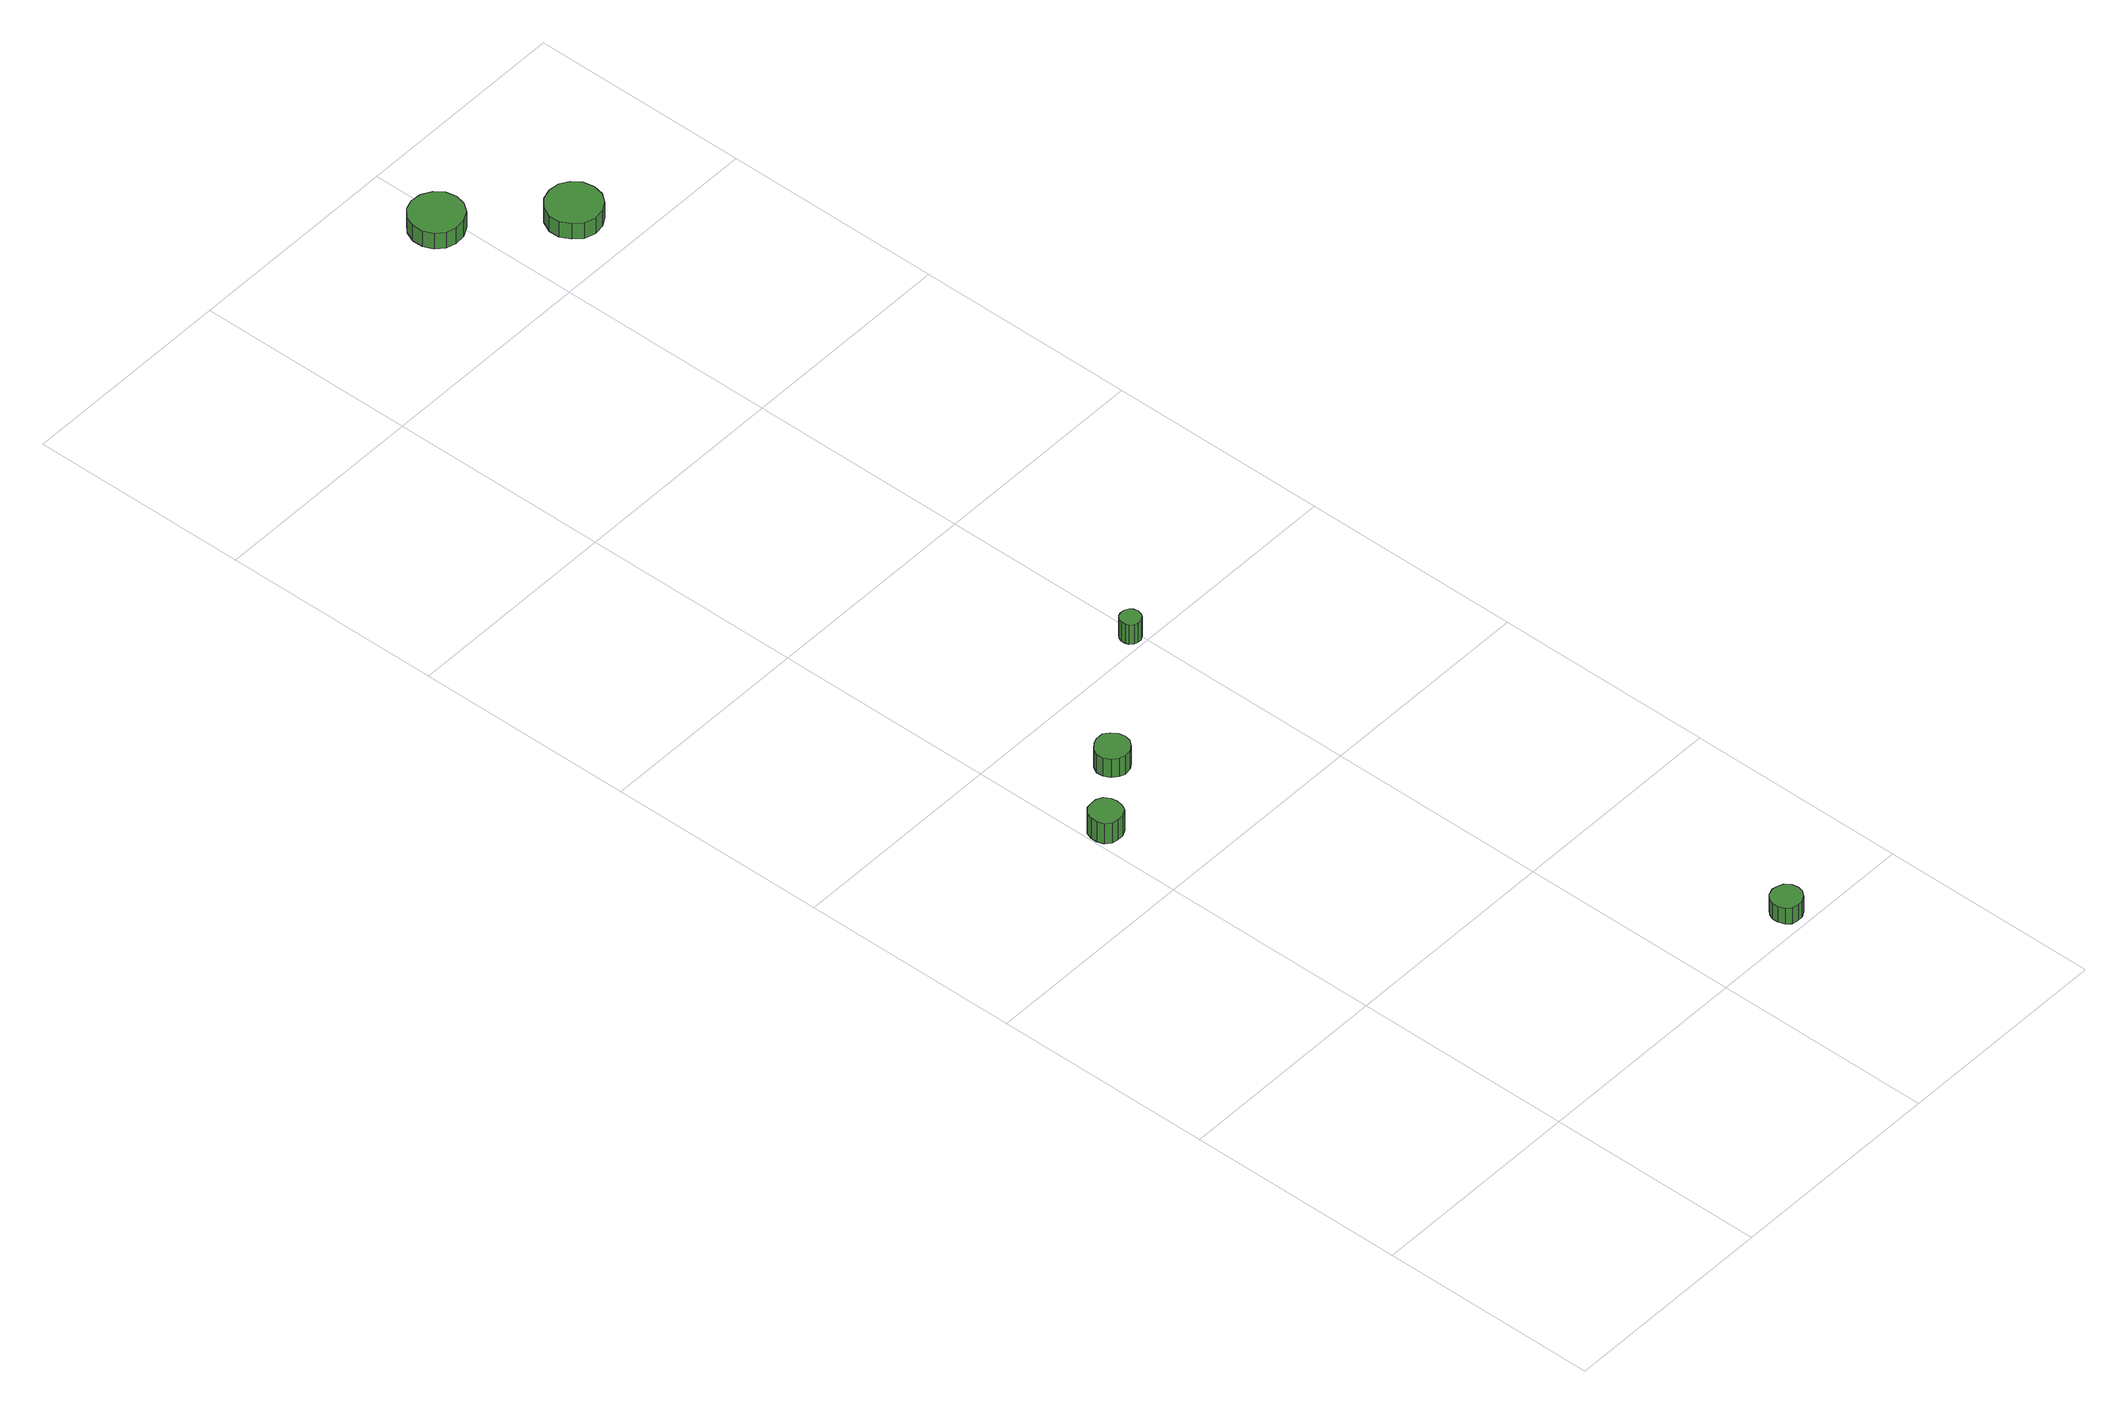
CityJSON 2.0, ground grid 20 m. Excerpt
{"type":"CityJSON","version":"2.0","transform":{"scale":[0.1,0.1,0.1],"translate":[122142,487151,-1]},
"CityObjects":{
"tree1":{"type":"SolitaryVegetationObject","attributes":{"function":"something"},"geometry":[{"type":"MultiSurface","lod":"1","boundaries":[[[0,1,2,3,4,5,6,7,8,9,10,11,12,13,14]],[[15,16,17,18,19,20,21,22,23,24,25,26,27,28,29]],[[0,29,28,1]],[[1,28,27,2]],[[2,27,26,3]],[[3,26,25,4]],[[4,25,24,5]],[[5,24,23,6]],[[6,23,22,7]],[[7,22,21,8]],[[8,21,20,9]],[[9,20,19,10]],[[10,19,18,11]],[[11,18,17,12]],[[12,17,16,13]],[[13,16,15,14]],[[14,15,29,0]]]}]},
"tree2":{"type":"SolitaryVegetationObject","attributes":{"function":"something"},"geometry":[{"type":"MultiSurface","lod":"1","boundaries":[[[30,31,32,33,34,35,36,37,38,39,40,41,42,43,44]],[[45,46,47,48,49,50,51,52,53,54,55,56,57,58,59]],[[30,59,58,31]],[[31,58,57,32]],[[32,57,56,33]],[[33,56,55,34]],[[34,55,54,35]],[[35,54,53,36]],[[36,53,52,37]],[[37,52,51,38]],[[38,51,50,39]],[[39,50,49,40]],[[40,49,48,41]],[[41,48,47,42]],[[42,47,46,43]],[[43,46,45,44]],[[44,45,59,30]]]}]},
"tree3":{"type":"SolitaryVegetationObject","attributes":{"function":"something"},"geometry":[{"type":"MultiSurface","lod":"1","boundaries":[[[60,61,62,63,64,65,66,67,68,69,70,71,72,73,74]],[[75,76,77,78,79,80,81,82,83,84,85,86,87,88,89]],[[60,89,88,61]],[[61,88,87,62]],[[62,87,86,63]],[[63,86,85,64]],[[64,85,84,65]],[[65,84,83,66]],[[66,83,82,67]],[[67,82,81,68]],[[68,81,80,69]],[[69,80,79,70]],[[70,79,78,71]],[[71,78,77,72]],[[72,77,76,73]],[[73,76,75,74]],[[74,75,89,60]]]}]},
"tree4":{"type":"SolitaryVegetationObject","attributes":{"function":"something"},"geometry":[{"type":"MultiSurface","lod":"1","boundaries":[[[90,91,92,93,94,95,96,97,98,99,100,101,102,103,104]],[[105,106,107,108,109,110,111,112,113,114,115,116,117,118,119]],[[90,119,118,91]],[[91,118,117,92]],[[92,117,116,93]],[[93,116,115,94]],[[94,115,114,95]],[[95,114,113,96]],[[96,113,112,97]],[[97,112,111,98]],[[98,111,110,99]],[[99,110,109,100]],[[100,109,108,101]],[[101,108,107,102]],[[102,107,106,103]],[[103,106,105,104]],[[104,105,119,90]]]}]},
"tree5":{"type":"SolitaryVegetationObject","attributes":{"function":"something"},"geometry":[{"type":"MultiSurface","lod":"1","boundaries":[[[120,121,122,123,124,125,126,127,128,129,130,131,132,133,134]],[[135,136,137,138,139,140,141,142,143,144,145,146,147,148,149]],[[120,149,148,121]],[[121,148,147,122]],[[122,147,146,123]],[[123,146,145,124]],[[124,145,144,125]],[[125,144,143,126]],[[126,143,142,127]],[[127,142,141,128]],[[128,141,140,129]],[[129,140,139,130]],[[130,139,138,131]],[[131,138,137,132]],[[132,137,136,133]],[[133,136,135,134]],[[134,135,149,120]]]}]},
"tree6":{"type":"SolitaryVegetationObject","attributes":{"function":"something"},"geometry":[{"type":"MultiSurface","lod":"1","boundaries":[[[150,151,152,153,154,155,156,157,158,159,160,161,162,163,164]],[[165,166,167,168,169,170,171,172,173,174,175,176,177,178,179]],[[150,179,178,151]],[[151,178,177,152]],[[152,177,176,153]],[[153,176,175,154]],[[154,175,174,155]],[[155,174,173,156]],[[156,173,172,157]],[[157,172,171,158]],[[158,171,170,159]],[[159,170,169,160]],[[160,169,168,161]],[[161,168,167,162]],[[162,167,166,163]],[[163,166,165,164]],[[164,165,179,150]]]}]}
},
"vertices":[
[30,484,30],[29,490,30],[26,495,30],[20,498,30],[14,498,30],[9,497,30],[4,493,30],[2,487,30],[2,481,30],[4,475,30],[9,471,30],[14,470,30],[20,470,30],[26,473,30],[29,478,30],[29,478,8],[26,473,8],[20,470,8],[14,470,8],[9,471,8],[4,475,8],[2,481,8],[2,487,8],[4,493,8],[9,497,8],[14,498,8],[20,498,8],[26,495,8],[29,490,8],[30,484,8],
[91,529,28],[90,535,28],[86,540,28],[81,544,28],[74,544,28],[69,542,28],[64,538,28],[61,532,28],[61,526,28],[64,520,28],[69,516,28],[74,514,28],[81,515,28],[86,518,28],[90,523,28],[90,523,8],[86,518,8],[81,515,8],[74,514,8],[69,516,8],[64,520,8],[61,526,8],[61,532,8],[64,538,8],[69,542,8],[74,544,8],[81,544,8],[86,540,8],[90,535,8],[91,529,8],
[310,20,25],[309,26,25],[305,31,25],[300,33,25],[295,34,25],[289,32,25],[285,28,25],[283,23,25],[283,18,25],[285,12,25],[289,8,25],[295,7,25],[300,7,25],[305,10,25],[309,15,25],[309,15,8],[305,10,8],[300,7,8],[295,7,8],[289,8,8],[285,12,8],[283,18,8],[283,23,8],[285,28,8],[289,32,8],[295,34,8],[300,33,8],[305,31,8],[309,26,8],[310,20,8],
[204,613,29],[203,617,29],[201,620,29],[197,622,29],[193,622,29],[190,621,29],[187,618,29],[186,615,29],[186,611,29],[187,608,29],[190,605,29],[193,604,29],[197,604,29],[201,606,29],[203,609,29],[203,609,8],[201,606,8],[197,604,8],[193,604,8],[190,605,8],[187,608,8],[186,611,8],[186,615,8],[187,618,8],[190,621,8],[193,622,8],[197,622,8],[201,620,8],[203,617,8],[204,613,8],
[211,1326,25],[209,1336,25],[203,1344,25],[194,1349,25],[184,1350,25],[175,1347,25],[168,1340,25],[164,1331,25],[164,1321,25],[168,1312,25],[175,1306,25],[184,1303,25],[194,1304,25],[203,1309,25],[209,1317,25],[209,1317,8],[203,1309,8],[194,1304,8],[184,1303,8],[175,1306,8],[168,1312,8],[164,1321,8],[164,1331,8],[168,1340,8],[175,1347,8],[184,1350,8],[194,1349,8],[203,1344,8],[209,1336,8],[211,1326,8],
[290,1252,25],[288,1262,25],[282,1270,25],[274,1275,25],[264,1276,25],[254,1273,25],[247,1267,25],[242,1257,25],[242,1247,25],[247,1238,25],[254,1231,25],[264,1228,25],[274,1229,25],[282,1234,25],[288,1242,25],[288,1242,8],[282,1234,8],[274,1229,8],[264,1228,8],[254,1231,8],[247,1238,8],[242,1247,8],[242,1257,8],[247,1267,8],[254,1273,8],[264,1276,8],[274,1275,8],[282,1270,8],[288,1262,8],[290,1252,8]
]}
